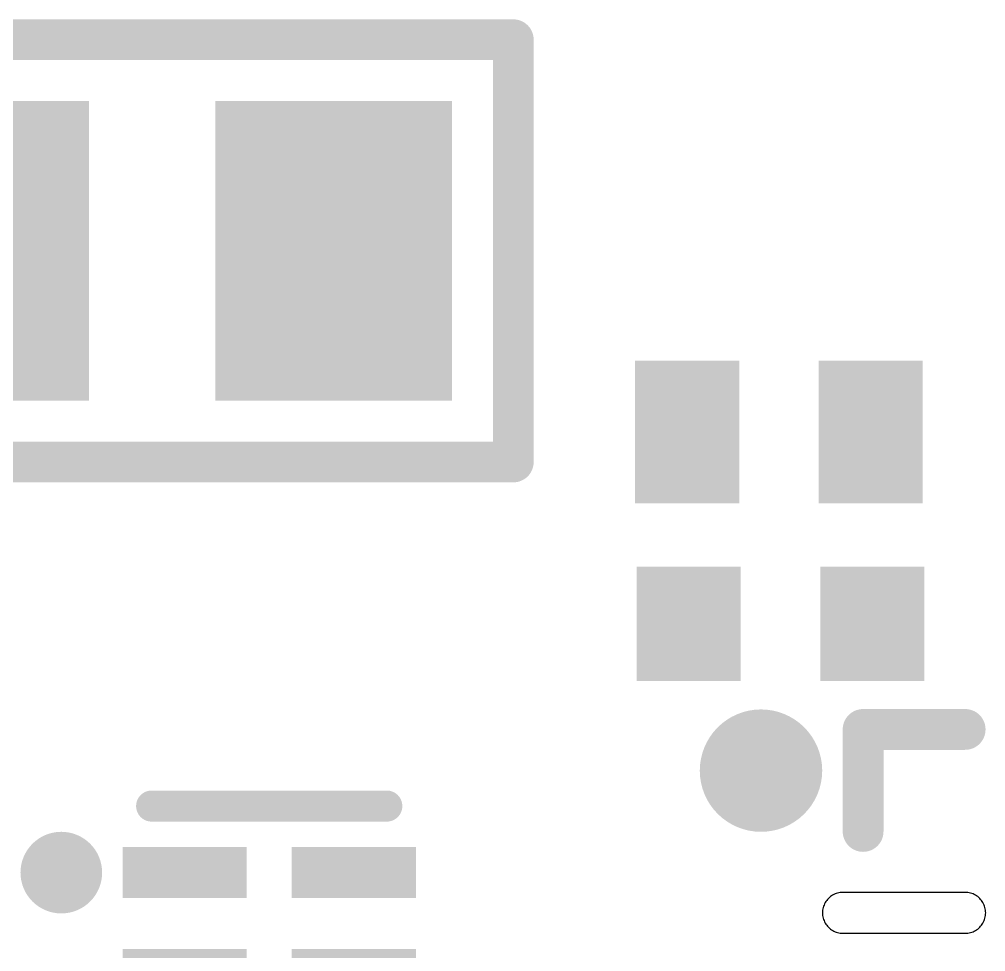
# Model space of a CAD drawing. Header units: inches. Extents: x -3.1 to 90.9, y -0.8 to 60.1.
# Drawn here: x 17.765 to 22.501, y 18.509 to 23.08 of the extents above; entities that cross this region are included whole.
import ezdxf

# ---------------------------------------------------------------- set-up
doc = ezdxf.new("R2010")
doc.units = ezdxf.units.IN
doc.layers.add('Top Overlay', color=2, linetype='Continuous')
doc.layers.add('Top Paste', color=8, linetype='Continuous')

# ---------------------------------------------------------------- blocks, each defined once
blk = doc.blocks.new('USON_10_L2_5_W1_0_P0_50_BL_165')
at = {"layer": 'Top Paste'}
for points in [[(-1.125, 0.719), (-0.875, 0.719), (-0.875, 0.11), (-1.125, 0.11)], [(-0.6249, 0.719), (-0.3749, 0.719), (-0.3749, 0.11), (-0.6249, 0.11)], [(-0.19, 0.719), (0.19, 0.719), (0.19, 0.11), (-0.19, 0.11)], [(0.3751, 0.719), (0.6251, 0.719), (0.6251, 0.11), (0.3751, 0.11)], [(0.875, 0.719), (1.125, 0.719), (1.125, 0.11), (0.875, 0.11)], [(-1.125, -0.11), (-0.875, -0.11), (-0.875, -0.719), (-1.125, -0.719)], [(-0.6249, -0.11), (-0.3749, -0.11), (-0.3749, -0.719), (-0.6249, -0.719)], [(-0.19, -0.11), (0.19, -0.11), (0.19, -0.719), (-0.19, -0.719)], [(0.3751, -0.11), (0.6251, -0.11), (0.6251, -0.719), (0.3751, -0.719)], [(0.875, -0.11), (1.125, -0.11), (1.125, -0.719), (0.875, -0.719)]]:
    blk.add_hatch(color=8, dxfattribs=at).paths.add_polyline_path(points)
at = {"layer": 'Top Overlay', "const_width": 0.1524}
for points in [[(-1.3262, -0.5762), (-1.3262, 0.5762)], [(1.3262, -0.5762), (1.3262, 0.5762)]]:
    blk.add_lwpolyline(points, dxfattribs=at)
at = {"layer": 'Top Overlay'}
for points, const_width in [([(-1.3643, 0.5762, 1), (-1.2881, 0.5762, 1)], 0.0762), ([(1.2881, 0.5762, 1), (1.3643, 0.5762, 1)], 0.0762), ([(-1.3643, -0.5762, 1), (-1.2881, -0.5762, 1)], 0.0762), ([(1.2881, -0.5762, 1), (1.3643, -0.5762, 1)], 0.0762), ([(-0.8999, -1.019, 1), (-1.1001, -1.019, 1)], 0.2), ([(-1.1501, -1.019, 1), (-1.0501, -1.019, 1)], 0.1), ([(-0.9499, -1.019, 1), (-0.8499, -1.019, 1)], 0.1)]:
    blk.add_lwpolyline(points, format="xyb", close=True, dxfattribs=dict(at, const_width=const_width))
blk = doc.blocks.new('C0402_239')
at = {"layer": 'Top Paste'}
for points in [[(-0.705, -0.28), (-0.705, 0.28), (-0.195, 0.28), (-0.195, -0.28)], [(0.195, -0.28), (0.195, 0.28), (0.705, 0.28), (0.705, -0.28)]]:
    blk.add_hatch(color=8, dxfattribs=at).paths.add_polyline_path(points)
blk = doc.blocks.new('R0402_342')
at = {"layer": 'Top Paste'}
for points in [[(-0.705, -0.35), (-0.705, 0.35), (-0.195, 0.35), (-0.195, -0.35)], [(0.195, -0.35), (0.195, 0.35), (0.705, 0.35), (0.705, -0.35)]]:
    blk.add_hatch(color=8, dxfattribs=at).paths.add_polyline_path(points)
blk = doc.blocks.new('WQFN_40_L5_0_W5_0_P0_4_BL_EP_374')
at = {"layer": 'Top Overlay', "const_width": 0.2}
for points in [[(-2.6999, -2.7001), (-2.6999, -2.2)], [(-2.1998, -2.7001), (-2.6999, -2.7001)]]:
    blk.add_lwpolyline(points, dxfattribs=at)
at = {"layer": 'Top Overlay'}
for points, const_width in [([(-2.7499, -2.2, 1), (-2.6499, -2.2, 1)], 0.1), ([(-2.7499, -2.7001, 1), (-2.6499, -2.7001, 1)], 0.1), ([(-2.7499, -2.7001, 1), (-2.6499, -2.7001, 1)], 0.1), ([(-2.2498, -2.7001, 1), (-2.1498, -2.7001, 1)], 0.1), ([(-2.5743, -3.0506, 1), (-2.4243, -3.0506, 1)], 0.15), ([(-2.5717, -3.0506, 1), (-2.4217, -3.0506, 1)], 0.15), ([(-2.573, -3.3506, 1), (-2.423, -3.3506, 1)], 0.15), ([(-2.573, -3.3506, 1), (-2.423, -3.3506, 1)], 0.15)]:
    blk.add_lwpolyline(points, format="xyb", close=True, dxfattribs=dict(at, const_width=const_width))
at = {"layer": 'Top Overlay', "const_width": 0.3}
for points in [[(-2.498, -3.3506, -0.995776), (-2.4993, -3.0506)], [(-2.4967, -3.0506, -0.995776), (-2.498, -3.3506)]]:
    blk.add_lwpolyline(points, format="xyb", dxfattribs=at)
at = {"layer": 'Top Paste'}
for p, q in [((-1.8716, -2.1286), (-1.876, -2.1334)), ((-1.8668, -2.1242), (-1.8716, -2.1286)), ((-1.8617, -2.12), (-1.8668, -2.1242)), ((-1.8564, -2.1162), (-1.8617, -2.12)), ((-1.8509, -2.1127), (-1.8564, -2.1162)), ((-1.8451, -2.1097), (-1.8509, -2.1127)), ((-1.8391, -2.107), (-1.8451, -2.1097)), ((-1.833, -2.1047), (-1.8391, -2.107)), ((-1.8267, -2.1028), (-1.833, -2.1047)), ((-1.8204, -2.1013), (-1.8267, -2.1028)), ((-1.8139, -2.1002), (-1.8204, -2.1013)), ((-1.8074, -2.0996), (-1.8139, -2.1002)), ((-1.8009, -2.0994), (-1.8074, -2.0996)), ((-1.7943, -2.0996), (-1.8009, -2.0994)), ((-1.7878, -2.1002), (-1.7943, -2.0996)), ((-1.7878, -2.1002), (-1.7878, -2.1002)), ((-1.7814, -2.1013), (-1.7878, -2.1002)), ((-1.775, -2.1028), (-1.7814, -2.1013)), ((-1.7687, -2.1047), (-1.775, -2.1028)), ((-1.7626, -2.107), (-1.7687, -2.1047)), ((-1.7566, -2.1097), (-1.7626, -2.107)), ((-1.7509, -2.1127), (-1.7566, -2.1097)), ((-1.7453, -2.1162), (-1.7509, -2.1127)), ((-1.74, -2.12), (-1.7453, -2.1162)), ((-1.7349, -2.1242), (-1.74, -2.12)), ((-1.7301, -2.1286), (-1.7349, -2.1242)), ((-1.7257, -2.1334), (-1.7301, -2.1286)), ((-1.8975, -2.1735), (-1.8989, -2.1799)), ((-1.8956, -2.1672), (-1.8975, -2.1735)), ((-1.8932, -2.1611), (-1.8956, -2.1672)), ((-1.8905, -2.1551), (-1.8932, -2.1611)), ((-1.8875, -2.1494), (-1.8905, -2.1551)), ((-1.884, -2.1438), (-1.8875, -2.1494)), ((-1.8802, -2.1385), (-1.884, -2.1438)), ((-1.876, -2.1334), (-1.8802, -2.1385)), ((-1.7215, -2.1385), (-1.7257, -2.1334)), ((-1.7177, -2.1438), (-1.7215, -2.1385)), ((-1.7142, -2.1493), (-1.7177, -2.1438)), ((-1.7112, -2.1551), (-1.7142, -2.1493)), ((-1.7085, -2.1611), (-1.7112, -2.1551)), ((-1.7062, -2.1672), (-1.7085, -2.1611)), ((-1.7043, -2.1735), (-1.7062, -2.1672)), ((-1.7028, -2.1799), (-1.7043, -2.1735)), ((-1.9007, -2.1928), (-1.9009, -2.1994)), ((-1.9009, -2.1994), (-1.9009, -2.7994)), ((-1.9, -2.1863), (-1.9007, -2.1928)), ((-1.8989, -2.1799), (-1.9, -2.1863)), ((-1.7017, -2.1863), (-1.7028, -2.1799)), ((-1.7011, -2.1928), (-1.7017, -2.1863)), ((-1.7009, -2.1994), (-1.7011, -2.1928)), ((-1.7009, -2.7994), (-1.7009, -2.1994)), ((-1.9009, -2.7994), (-1.9007, -2.8059)), ((-1.9007, -2.8059), (-1.9, -2.8124)), ((-1.9, -2.8124), (-1.8989, -2.8189)), ((-1.8989, -2.8189), (-1.8975, -2.8252)), ((-1.8975, -2.8252), (-1.8956, -2.8315)), ((-1.8956, -2.8315), (-1.8932, -2.8376)), ((-1.8932, -2.8376), (-1.8905, -2.8436)), ((-1.7112, -2.8436), (-1.7085, -2.8376)), ((-1.7085, -2.8376), (-1.7062, -2.8315)), ((-1.7062, -2.8315), (-1.7043, -2.8252)), ((-1.7043, -2.8252), (-1.7028, -2.8189)), ((-1.7028, -2.8189), (-1.7017, -2.8124)), ((-1.7017, -2.8124), (-1.7011, -2.8059)), ((-1.7011, -2.8059), (-1.7009, -2.7994)), ((-1.8905, -2.8436), (-1.8875, -2.8494)), ((-1.8875, -2.8494), (-1.884, -2.8549)), ((-1.884, -2.8549), (-1.8802, -2.8602)), ((-1.8802, -2.8602), (-1.876, -2.8653)), ((-1.876, -2.8653), (-1.8716, -2.8701)), ((-1.8716, -2.8701), (-1.8668, -2.8745)), ((-1.8668, -2.8745), (-1.8617, -2.8787)), ((-1.8617, -2.8787), (-1.8564, -2.8825)), ((-1.8564, -2.8825), (-1.8508, -2.886)), ((-1.8508, -2.886), (-1.8451, -2.889)), ((-1.8451, -2.889), (-1.8391, -2.8917)), ((-1.7626, -2.8917), (-1.7566, -2.889)), ((-1.7566, -2.889), (-1.7509, -2.886)), ((-1.7509, -2.886), (-1.7453, -2.8825)), ((-1.7453, -2.8825), (-1.74, -2.8787)), ((-1.74, -2.8787), (-1.7349, -2.8745)), ((-1.7349, -2.8745), (-1.7301, -2.8701)), ((-1.7301, -2.8701), (-1.7257, -2.8653)), ((-1.7257, -2.8653), (-1.7215, -2.8602)), ((-1.7215, -2.8602), (-1.7177, -2.8549)), ((-1.7177, -2.8549), (-1.7142, -2.8493)), ((-1.7142, -2.8493), (-1.7112, -2.8436)), ((-1.8391, -2.8917), (-1.833, -2.8941)), ((-1.833, -2.8941), (-1.8267, -2.896)), ((-1.8267, -2.896), (-1.8204, -2.8974)), ((-1.8204, -2.8974), (-1.8139, -2.8985)), ((-1.8139, -2.8985), (-1.8074, -2.8992)), ((-1.8074, -2.8992), (-1.8009, -2.8994)), ((-1.8009, -2.8994), (-1.7943, -2.8992)), ((-1.7943, -2.8992), (-1.7878, -2.8985)), ((-1.7878, -2.8985), (-1.7814, -2.8974)), ((-1.7814, -2.8974), (-1.775, -2.896)), ((-1.775, -2.896), (-1.7687, -2.8941)), ((-1.7687, -2.8941), (-1.7626, -2.8917))]:
    blk.add_line(p, q, dxfattribs=at)
blk = doc.blocks.new('0805_L_444')
at = {"layer": 'Top Paste'}
for points in [[(-1.47, 0.735), (-0.31, 0.735), (-0.31, -0.735), (-1.47, -0.735)], [(0.31, 0.735), (1.47, 0.735), (1.47, -0.735), (0.31, -0.735)]]:
    blk.add_hatch(color=8, dxfattribs=at).paths.add_polyline_path(points)
at = {"layer": 'Top Overlay', "const_width": 0.2}
for points in [[(1.77, 1.035), (-1.77, 1.035)], [(-1.77, 1.035), (-1.77, -1.035)], [(1.77, 1.035), (1.77, -1.035)], [(1.77, -1.035), (-1.77, -1.035)]]:
    blk.add_lwpolyline(points, dxfattribs=at)
at = {"layer": 'Top Overlay', "const_width": 0.1}
for points in [[(-1.82, 1.035, 1), (-1.72, 1.035, 1)], [(-1.82, 1.035, 1), (-1.72, 1.035, 1)], [(1.72, 1.035, 1), (1.82, 1.035, 1)], [(1.72, 1.035, 1), (1.82, 1.035, 1)], [(-1.82, -1.035, 1), (-1.72, -1.035, 1)], [(-1.82, -1.035, 1), (-1.72, -1.035, 1)], [(1.72, -1.035, 1), (1.82, -1.035, 1)], [(1.72, -1.035, 1), (1.82, -1.035, 1)]]:
    blk.add_lwpolyline(points, format="xyb", close=True, dxfattribs=at)

msp = doc.modelspace()

# ---------------------------------------------------------------- block references
for name, p, rotation in [('0805_L_444', (18.4162, 21.945), 180), ('WQFN_40_L5_0_W5_0_P0_4_BL_EP_374', (24.6009, 16.899), 270), ('USON_10_L2_5_W1_0_P0_50_BL_165', (18.99, 17.897), 270)]:
    msp.add_blockref(name, p, dxfattribs=dict(rotation=rotation))
for name, p in [('R0402_342', (21.4884, 21.0566)), ('C0402_239', (21.4956, 20.1168))]:
    msp.add_blockref(name, p)

doc.saveas('drawing.dxf')
